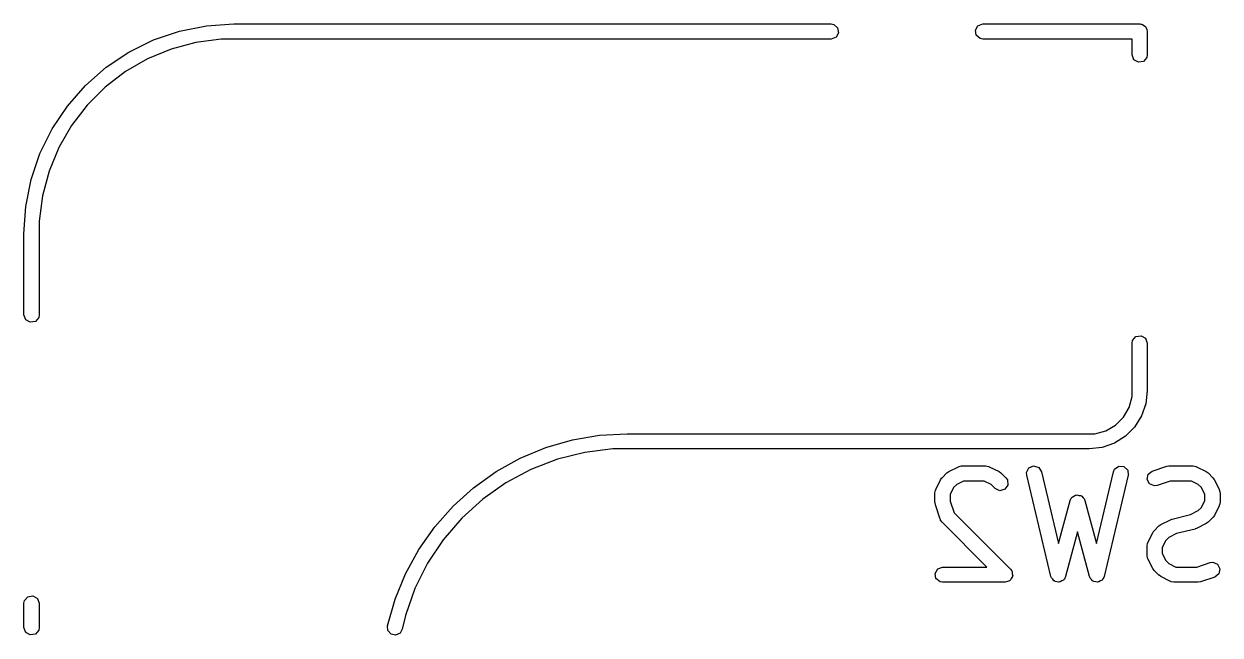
# Model space of a CAD drawing. Extents: x 60 to 335, y -155 to -27.
# Drawn here: x 192.42 to 204.24, y -80.54 to -74.5 of the extents above; entities that cross this region are included whole.
import ezdxf

# ---------------------------------------------------------------- set-up
doc = ezdxf.new("R2010")
doc.units = 0
doc.layers.add('BLACK', color=7, linetype='CONTINUOUS')

msp = doc.modelspace()

# ---------------------------------------------------------------- linework, layer by layer
at = {"layer": 'BLACK', "linetype": 'CONTINUOUS'}
for p, q in [((193.699, -74.6597), (193.956, -74.5724)), ((193.956, -74.5724), (194.222, -74.5195)), ((194.222, -74.5195), (194.493, -74.5017)), ((194.493, -74.5017), (194.493, -74.5016)), ((194.493, -74.5016), (200.393, -74.5016)), ((200.393, -74.5016), (200.419, -74.5062)), ((200.419, -74.5062), (200.458, -74.5391)), ((200.458, -74.5391), (200.467, -74.5897)), ((201.819, -74.5636), (201.845, -74.5192)), ((201.828, -74.6141), (201.819, -74.5636)), ((201.845, -74.5192), (201.893, -74.5016)), ((201.893, -74.5016), (203.443, -74.5016)), ((203.443, -74.5016), (203.453, -74.5034)), ((203.453, -74.5034), (203.456, -74.5028)), ((203.456, -74.5028), (203.459, -74.5045)), ((203.459, -74.5045), (203.469, -74.5062)), ((203.469, -74.5062), (203.484, -74.5187)), ((203.484, -74.5187), (203.501, -74.5284)), ((203.501, -74.5284), (203.503, -74.5348)), ((203.503, -74.5348), (203.508, -74.5391)), ((203.508, -74.5391), (203.512, -74.5583)), ((203.512, -74.5583), (203.518, -74.5766)), ((203.518, -74.5766), (203.518, -74.8066)), ((193.456, -74.7797), (193.699, -74.6597)), ((194.117, -74.6847), (193.873, -74.75)), ((194.367, -74.6517), (194.117, -74.6847)), ((194.493, -74.6517), (194.367, -74.6517)), ((200.393, -74.6516), (194.493, -74.6516)), ((194.493, -74.6516), (194.493, -74.6516)), ((194.493, -74.6516), (194.493, -74.6516)), ((194.493, -74.6516), (194.493, -74.6517)), ((200.442, -74.6341), (200.393, -74.6516)), ((200.467, -74.5897), (200.442, -74.6341)), ((201.868, -74.6471), (201.828, -74.6141)), ((201.893, -74.6516), (201.868, -74.6471)), ((203.368, -74.6516), (201.893, -74.6516)), ((203.368, -74.8066), (203.368, -74.6516)), ((193.23, -74.9305), (193.456, -74.7797)), ((193.873, -74.75), (193.64, -74.8465)), ((203.386, -74.8549), (203.368, -74.8066)), ((203.518, -74.8066), (203.514, -74.8323)), ((193.026, -75.1094), (193.23, -74.9305)), ((193.64, -74.8465), (193.422, -74.9727)), ((203.43, -74.8805), (203.386, -74.8549)), ((203.481, -74.8716), (203.43, -74.8805)), ((203.514, -74.8323), (203.481, -74.8716)), ((193.422, -74.9727), (193.221, -75.1263)), ((192.847, -75.3135), (193.026, -75.1094)), ((193.221, -75.1263), (193.043, -75.3047)), ((192.696, -75.5392), (192.847, -75.3135)), ((193.043, -75.3047), (192.889, -75.5049)), ((192.889, -75.5049), (192.763, -75.7234)), ((192.576, -75.7826), (192.696, -75.5392)), ((192.763, -75.7234), (192.667, -75.9566)), ((192.489, -76.0396), (192.576, -75.7826)), ((192.667, -75.9566), (192.601, -76.2003)), ((192.436, -76.3058), (192.489, -76.0396)), ((192.601, -76.2003), (192.568, -76.4505)), ((192.418, -76.5766), (192.436, -76.3058)), ((192.568, -76.4505), (192.568, -76.5766)), ((192.418, -77.3766), (192.418, -76.5766)), ((192.418, -76.5766), (192.418, -76.5766)), ((192.568, -76.5766), (192.568, -77.3766)), ((192.436, -77.4249), (192.418, -77.3766)), ((192.564, -77.4023), (192.531, -77.4416)), ((192.568, -77.3766), (192.564, -77.4023)), ((192.48, -77.4505), (192.436, -77.4249)), ((192.531, -77.4416), (192.48, -77.4505)), ((203.368, -77.6566), (203.373, -77.631)), ((203.373, -77.631), (203.406, -77.5917)), ((203.406, -77.5917), (203.456, -77.5828)), ((203.456, -77.5828), (203.501, -77.6084)), ((203.501, -77.6084), (203.518, -77.6566)), ((203.368, -78.1266), (203.368, -77.6566)), ((203.518, -77.6566), (203.518, -78.1266)), ((203.339, -78.2907), (203.368, -78.1826)), ((203.368, -78.1826), (203.368, -78.1266)), ((203.518, -78.1267), (203.504, -78.2546)), ((203.518, -78.1266), (203.518, -78.1266)), ((203.518, -78.1266), (203.518, -78.1267)), ((203.283, -78.3876), (203.339, -78.2907)), ((203.504, -78.2546), (203.461, -78.3761)), ((203.107, -78.5227), (203.204, -78.4667)), ((203.204, -78.4667), (203.283, -78.3876)), ((203.461, -78.3761), (203.393, -78.4851)), ((197.837, -78.6128), (198.106, -78.567)), ((198.106, -78.567), (198.378, -78.5517)), ((198.378, -78.5517), (198.379, -78.5516)), ((198.379, -78.5516), (202.943, -78.5516)), ((202.943, -78.5516), (202.943, -78.5516)), ((202.943, -78.5516), (202.999, -78.5516)), ((202.999, -78.5516), (203.107, -78.5227)), ((203.302, -78.5762), (203.193, -78.6447)), ((203.393, -78.4851), (203.302, -78.5762)), ((197.322, -78.7936), (197.574, -78.6887)), ((197.574, -78.6887), (197.837, -78.6128)), ((198.238, -78.7016), (197.961, -78.7359)), ((198.378, -78.7017), (198.238, -78.7016)), ((198.379, -78.7016), (198.378, -78.7016)), ((198.378, -78.7016), (198.378, -78.7016)), ((198.378, -78.7016), (198.378, -78.7017)), ((202.943, -78.7016), (198.379, -78.7016)), ((203.071, -78.6872), (202.943, -78.7016)), ((202.943, -78.7016), (202.943, -78.7016)), ((202.943, -78.7016), (202.943, -78.7016)), ((202.943, -78.7016), (202.943, -78.7016)), ((202.943, -78.7016), (202.943, -78.7016)), ((203.193, -78.6447), (203.071, -78.6872)), ((197.083, -78.9261), (197.322, -78.7936)), ((197.689, -78.8039), (197.428, -78.9048)), ((197.961, -78.7359), (197.689, -78.8039)), ((196.861, -79.0847), (197.083, -78.9261)), ((197.428, -78.9048), (197.181, -79.037)), ((201.49, -78.9865), (201.537, -78.9388)), ((201.537, -78.9388), (201.556, -78.926)), ((201.556, -78.926), (201.557, -78.9248)), ((201.557, -78.9248), (201.652, -78.8772)), ((201.652, -78.8772), (201.677, -78.8697)), ((201.677, -78.8697), (201.681, -78.8708)), ((201.681, -78.8708), (201.686, -78.8692)), ((201.686, -78.8692), (201.924, -78.8692)), ((201.924, -78.8692), (201.949, -78.8738)), ((201.949, -78.8738), (201.953, -78.8767)), ((201.953, -78.8767), (201.957, -78.8772)), ((201.957, -78.8772), (202.053, -78.9248)), ((202.053, -78.9248), (202.071, -78.9381)), ((202.071, -78.9381), (202.072, -78.9388)), ((202.072, -78.9388), (202.12, -78.9865)), ((202.325, -78.9356), (202.348, -78.8897)), ((202.327, -78.9616), (202.325, -78.9356)), ((202.348, -78.8897), (202.395, -78.8694)), ((202.395, -78.8694), (202.445, -78.884)), ((202.445, -78.884), (202.473, -78.9269)), ((202.473, -78.9269), (202.642, -79.6377)), ((203.015, -79.6377), (203.184, -78.9269)), ((203.184, -78.9269), (203.194, -78.903)), ((203.194, -78.903), (203.236, -78.8724)), ((203.236, -78.8724), (203.287, -78.8754)), ((203.287, -78.8754), (203.324, -78.9107)), ((203.324, -78.9107), (203.33, -78.9616)), ((203.526, -78.9526), (203.567, -78.9207)), ((203.567, -78.9207), (203.71, -78.8731)), ((203.71, -78.8731), (203.732, -78.8698)), ((203.732, -78.8698), (203.733, -78.8692)), ((203.733, -78.8692), (203.971, -78.8692)), ((203.971, -78.8692), (203.997, -78.8738)), ((203.997, -78.8738), (204, -78.8767)), ((204, -78.8767), (204.005, -78.8772)), ((204.005, -78.8772), (204.1, -78.9248)), ((204.1, -78.9248), (204.118, -78.9381)), ((204.118, -78.9381), (204.12, -78.9388)), ((204.12, -78.9388), (204.167, -78.9865)), ((197.181, -79.037), (196.952, -79.1984)), ((201.428, -79.1012), (201.476, -79.0059)), ((201.476, -79.0059), (201.489, -78.9879)), ((201.489, -78.9879), (201.49, -78.9865)), ((201.635, -79.0535), (201.604, -79.0839)), ((201.703, -79.0192), (201.635, -79.0535)), ((201.906, -79.0192), (201.703, -79.0192)), ((201.975, -79.0535), (201.906, -79.0192)), ((202.014, -79.0925), (201.975, -79.0535)), ((202.139, -79.0589), (202.11, -79.1009)), ((202.12, -78.9865), (202.135, -79.0078)), ((202.135, -79.0078), (202.139, -79.0589)), ((202.565, -79.9616), (202.327, -78.9616)), ((203.33, -78.9616), (203.092, -79.9616)), ((203.516, -79.0029), (203.526, -78.9526)), ((203.541, -79.048), (203.516, -79.0029)), ((203.588, -79.0668), (203.541, -79.048)), ((203.614, -79.063), (203.588, -79.0668)), ((203.745, -79.0192), (203.614, -79.063)), ((203.954, -79.0192), (203.745, -79.0192)), ((204.022, -79.0535), (203.954, -79.0192)), ((204.053, -79.0839), (204.022, -79.0535)), ((204.167, -78.9865), (204.18, -79.0048)), ((204.18, -79.0048), (204.181, -79.0059)), ((204.181, -79.0059), (204.229, -79.1012)), ((196.658, -79.2673), (196.861, -79.0847)), ((201.42, -79.1347), (201.425, -79.1091)), ((201.42, -79.23), (201.42, -79.1347)), ((201.425, -79.1091), (201.428, -79.1056)), ((201.428, -79.1056), (201.428, -79.1012)), ((201.604, -79.0839), (201.57, -79.1524)), ((201.57, -79.1524), (201.57, -79.2178)), ((202.06, -79.1142), (202.014, -79.0925)), ((202.11, -79.1009), (202.06, -79.1142)), ((202.756, -79.2106), (202.767, -79.187)), ((202.767, -79.187), (202.773, -79.1831)), ((202.773, -79.1831), (202.776, -79.1769)), ((202.776, -79.1769), (202.793, -79.1687)), ((202.793, -79.1687), (202.809, -79.1575)), ((202.809, -79.1575), (202.816, -79.1581)), ((202.816, -79.1581), (202.822, -79.1552)), ((202.822, -79.1552), (202.841, -79.1603)), ((202.841, -79.1603), (202.86, -79.1619)), ((202.86, -79.1619), (202.865, -79.1668)), ((202.865, -79.1668), (202.872, -79.1686)), ((202.872, -79.1686), (202.883, -79.1845)), ((202.883, -79.1845), (202.896, -79.1982)), ((204.087, -79.1524), (204.053, -79.0839)), ((204.087, -79.2123), (204.087, -79.1524)), ((204.229, -79.1012), (204.236, -79.1261)), ((204.236, -79.1261), (204.235, -79.1305)), ((204.235, -79.1305), (204.237, -79.1347)), ((204.237, -79.1347), (204.237, -79.23)), ((196.477, -79.4716), (196.658, -79.2673)), ((196.952, -79.1984), (196.745, -79.3867)), ((201.421, -79.2315), (201.42, -79.23)), ((201.424, -79.2537), (201.421, -79.2315)), ((201.472, -79.3965), (201.424, -79.2537)), ((201.57, -79.2178), (201.608, -79.3323)), ((202.642, -79.6377), (202.756, -79.2106)), ((202.896, -79.1982), (202.897, -79.205)), ((202.897, -79.205), (202.901, -79.2106)), ((202.901, -79.2106), (203.015, -79.6377)), ((204.022, -79.3112), (204.053, -79.2808)), ((204.053, -79.2808), (204.087, -79.2123)), ((204.229, -79.2635), (204.181, -79.3587)), ((204.232, -79.2556), (204.229, -79.259)), ((204.229, -79.259), (204.229, -79.2635)), ((204.237, -79.23), (204.232, -79.2556)), ((196.745, -79.3867), (196.562, -79.599)), ((201.474, -79.4), (201.472, -79.3965)), ((201.475, -79.4045), (201.474, -79.4)), ((201.49, -79.4259), (201.475, -79.4045)), ((201.608, -79.3323), (202.167, -79.8912)), ((203.652, -79.4486), (203.747, -79.401)), ((203.747, -79.401), (203.76, -79.3973)), ((203.76, -79.3973), (203.763, -79.3953)), ((203.763, -79.3953), (203.945, -79.3497)), ((203.945, -79.3497), (204.022, -79.3112)), ((204.167, -79.3782), (204.12, -79.4259)), ((204.168, -79.3768), (204.167, -79.3782)), ((204.181, -79.3587), (204.168, -79.3768)), ((196.319, -79.695), (196.477, -79.4716)), ((201.933, -79.8692), (201.49, -79.4259)), ((202.828, -79.521), (202.71, -79.9636)), ((202.947, -79.9636), (202.828, -79.521)), ((203.523, -79.625), (203.571, -79.5298)), ((203.571, -79.5298), (203.584, -79.5117)), ((203.584, -79.5117), (203.585, -79.5103)), ((203.585, -79.5103), (203.633, -79.4626)), ((203.633, -79.4626), (203.651, -79.4498)), ((203.651, -79.4498), (203.652, -79.4486)), ((203.807, -79.5388), (203.73, -79.5773)), ((203.99, -79.4932), (203.807, -79.5388)), ((203.992, -79.4912), (203.99, -79.4932)), ((204.005, -79.4875), (203.992, -79.4912)), ((204.1, -79.4399), (204.005, -79.4875)), ((204.101, -79.4387), (204.1, -79.4399)), ((204.12, -79.4259), (204.101, -79.4387)), ((196.562, -79.599), (196.407, -79.832)), ((203.515, -79.6585), (203.52, -79.6329)), ((203.515, -79.7538), (203.515, -79.6585)), ((203.52, -79.6329), (203.523, -79.6294)), ((203.523, -79.6294), (203.523, -79.625)), ((203.7, -79.6077), (203.665, -79.6762)), ((203.73, -79.5773), (203.7, -79.6077)), ((196.188, -79.9347), (196.319, -79.695)), ((203.517, -79.758), (203.515, -79.7538)), ((203.516, -79.7623), (203.517, -79.758)), ((203.523, -79.7873), (203.516, -79.7623)), ((203.665, -79.6762), (203.665, -79.7361)), ((203.665, -79.7361), (203.7, -79.8046)), ((196.407, -79.832), (196.282, -80.0824)), ((201.421, -79.9312), (201.447, -79.8868)), ((201.447, -79.8868), (201.495, -79.8692)), ((201.495, -79.8692), (201.933, -79.8692)), ((202.167, -79.8912), (202.177, -79.9046)), ((203.571, -79.8825), (203.523, -79.7873)), ((203.572, -79.8837), (203.571, -79.8825)), ((203.585, -79.902), (203.572, -79.8837)), ((203.7, -79.8046), (203.73, -79.835)), ((203.73, -79.835), (203.799, -79.8692)), ((203.799, -79.8692), (204.007, -79.8692)), ((204.007, -79.8692), (204.138, -79.8255)), ((204.138, -79.8255), (204.164, -79.8217)), ((204.164, -79.8217), (204.212, -79.8405)), ((204.212, -79.8405), (204.236, -79.8856)), ((204.236, -79.8856), (204.226, -79.9359)), ((196.085, -80.1875), (196.188, -79.9347)), ((201.43, -79.9817), (201.421, -79.9312)), ((201.47, -80.0147), (201.43, -79.9817)), ((202.135, -80.0115), (202.114, -80.0192)), ((202.157, -80.0057), (202.135, -80.0115)), ((202.159, -80.0029), (202.157, -80.0057)), ((202.162, -80.0017), (202.159, -80.0029)), ((202.174, -79.9821), (202.162, -80.0017)), ((202.187, -79.9637), (202.174, -79.9821)), ((202.177, -79.9046), (202.179, -79.9067)), ((202.179, -79.9067), (202.18, -79.9087)), ((202.18, -79.9087), (202.182, -79.9125)), ((202.182, -79.9125), (202.184, -79.935)), ((202.184, -79.935), (202.188, -79.9573)), ((202.188, -79.9573), (202.186, -79.9602)), ((202.186, -79.9602), (202.187, -79.9637)), ((202.569, -79.9682), (202.565, -79.9616)), ((202.57, -79.976), (202.569, -79.9682)), ((202.583, -79.9891), (202.57, -79.976)), ((202.593, -80.0045), (202.583, -79.9891)), ((202.601, -80.0067), (202.593, -80.0045)), ((202.606, -80.0123), (202.601, -80.0067)), ((202.625, -80.0138), (202.606, -80.0123)), ((202.642, -80.0191), (202.625, -80.0138)), ((202.673, -80.0061), (202.658, -80.0167)), ((202.69, -79.9987), (202.673, -80.0061)), ((202.693, -79.9917), (202.69, -79.9987)), ((202.7, -79.9872), (202.693, -79.9917)), ((202.71, -79.9636), (202.7, -79.9872)), ((202.951, -79.97), (202.947, -79.9636)), ((202.952, -79.9778), (202.951, -79.97)), ((202.965, -79.9905), (202.952, -79.9778)), ((202.976, -80.0056), (202.965, -79.9905)), ((202.983, -80.0077), (202.976, -80.0056)), ((202.989, -80.0131), (202.983, -80.0077)), ((203.008, -80.0142), (202.989, -80.0131)), ((203.025, -80.019), (203.008, -80.0142)), ((203.055, -80.0051), (203.04, -80.0161)), ((203.072, -79.9973), (203.055, -80.0051)), ((203.075, -79.9902), (203.072, -79.9973)), ((203.082, -79.9855), (203.075, -79.9902)), ((203.092, -79.9616), (203.082, -79.9855)), ((203.633, -79.9497), (203.585, -79.902)), ((203.634, -79.9504), (203.633, -79.9497)), ((203.652, -79.9637), (203.634, -79.9504)), ((203.747, -80.0113), (203.652, -79.9637)), ((203.752, -80.0118), (203.747, -80.0113)), ((203.755, -80.0147), (203.752, -80.0118)), ((204.186, -79.9678), (204.043, -80.0154)), ((204.226, -79.9359), (204.186, -79.9678)), ((196.282, -80.0824), (196.188, -80.3462)), ((201.495, -80.0192), (201.47, -80.0147)), ((202.114, -80.0192), (201.495, -80.0192)), ((202.65, -80.016), (202.642, -80.0191)), ((202.658, -80.0167), (202.65, -80.016)), ((203.033, -80.0157), (203.025, -80.019)), ((203.04, -80.0161), (203.033, -80.0157)), ((203.781, -80.0192), (203.755, -80.0147)), ((204.019, -80.0192), (203.781, -80.0192)), ((204.021, -80.0187), (204.019, -80.0192)), ((204.043, -80.0154), (204.021, -80.0187)), ((192.418, -80.2266), (192.423, -80.201)), ((192.418, -80.4666), (192.418, -80.2266)), ((192.423, -80.201), (192.456, -80.1617)), ((192.456, -80.1617), (192.506, -80.1528)), ((192.506, -80.1528), (192.551, -80.1784)), ((192.551, -80.1784), (192.568, -80.2266)), ((192.568, -80.2266), (192.568, -80.4666)), ((196.011, -80.4504), (196.085, -80.1875)), ((196.188, -80.3462), (196.157, -80.4829)), ((192.436, -80.5149), (192.418, -80.4666)), ((192.568, -80.4666), (192.564, -80.4923)), ((196.015, -80.4965), (196.011, -80.4504)), ((196.157, -80.4829), (196.134, -80.5228)), ((192.48, -80.5405), (192.436, -80.5149)), ((192.531, -80.5316), (192.48, -80.5405)), ((192.564, -80.4923), (192.531, -80.5316)), ((196.046, -80.5313), (196.015, -80.4965)), ((196.091, -80.5413), (196.046, -80.5313)), ((196.134, -80.5228), (196.091, -80.5413))]:
    msp.add_line(p, q, dxfattribs=at)

doc.saveas('drawing.dxf')
